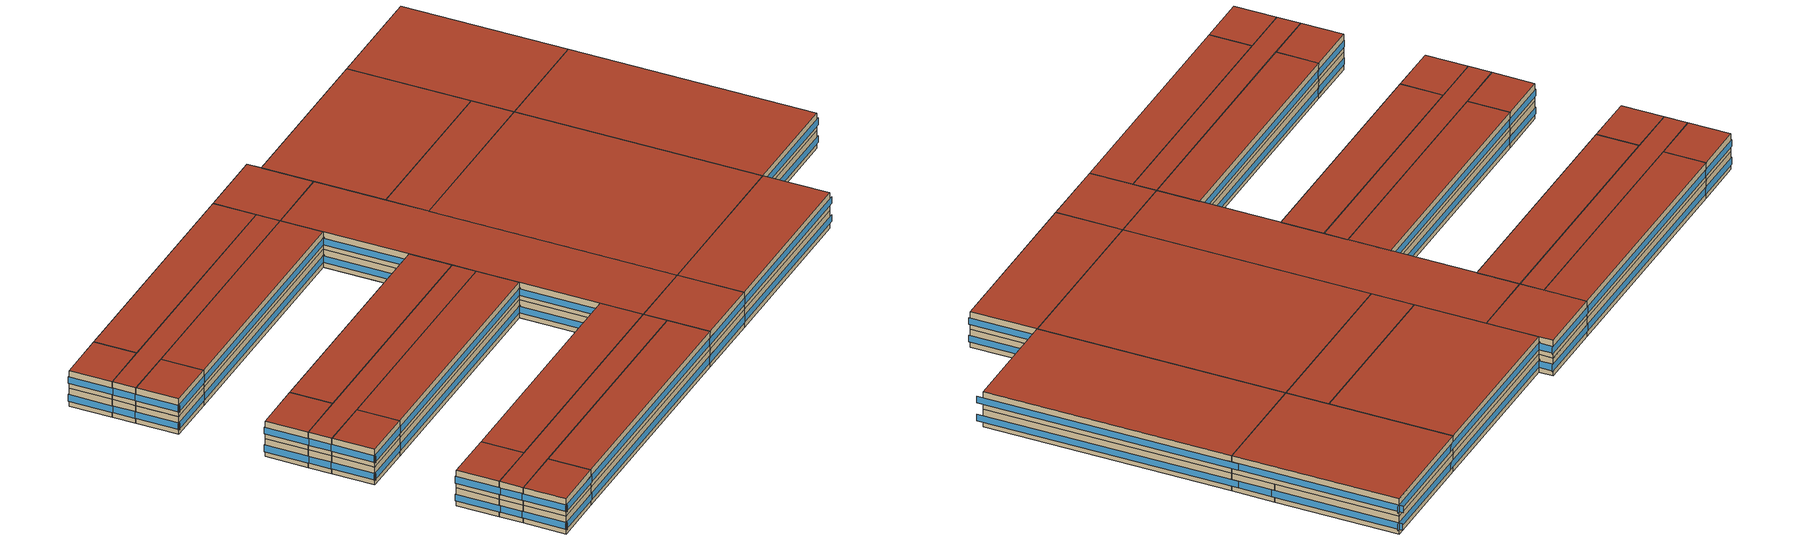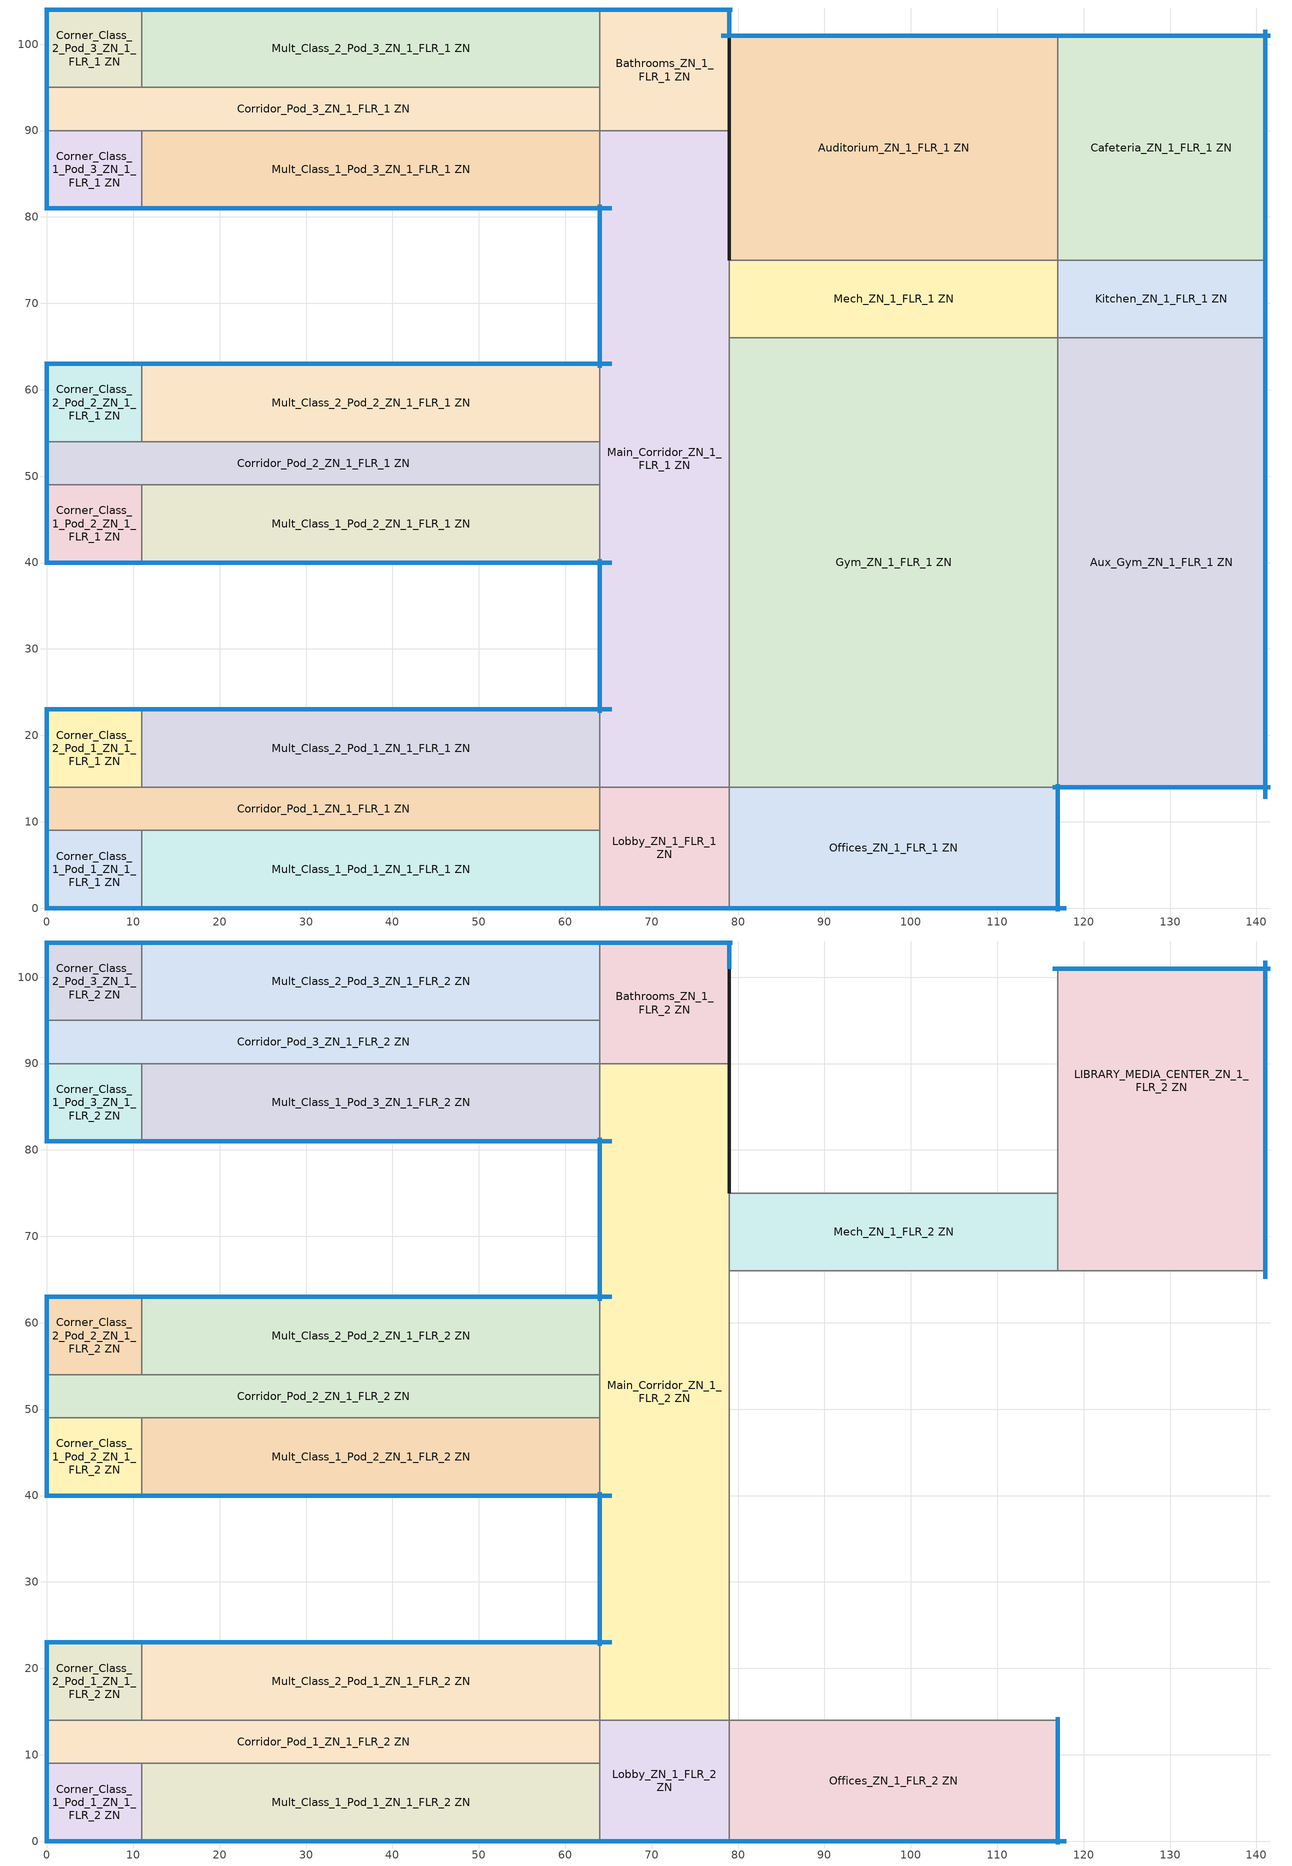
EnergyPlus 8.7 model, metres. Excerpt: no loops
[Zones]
Auditorium_ZN_1_FLR_1 ZN
 floor ground (ext-slab-mass): 117,101 117,75 79,75 79,101 z0
 wall outside (Typical Insulated Steel Framed Exterior Wall R-4.35 adj ext wall insulation adj ext wall insulation): 117,101 79,101 79,75 z0:4; 117,101 79,101 79,75 z4:8
 wall to Mech_ZN_1_FLR_1 ZN (Typical Interior Wall): 79,75 117,75 z0:4
 wall to Cafeteria_ZN_1_FLR_1 ZN (Typical Interior Wall): 117,75 117,101 z0:4
 wall to Mech_ZN_1_FLR_2 ZN (Typical Interior Wall): 79,75 117,75 z4:8
 wall to LIBRARY_MEDIA_CENTER_ZN_1_FLR_2 ZN (Typical Interior Wall): 117,75 117,101 z4:8
 window (Window U-0.622622992 and Window SHGC 0.664758014): 117.97,101 78.03,101 z1.06:2.54; 117.97,101 78.03,101 z5.06:6.54
 roof outside (Typical IEAD Roof R-10.0 adj roof insulation adj roof insulation): 117,75 117,101 79,101 79,75 z8
Aux_Gym_ZN_1_FLR_1 ZN
 floor ground (ext-slab-mass): 141,66 141,14 117,14 117,66 z0
 wall outside (Typical Insulated Steel Framed Exterior Wall R-4.35 adj ext wall insulation adj ext wall insulation): 117,14 141,14 141,66 z0:4; 117,14 141,14 141,66 z4:8
 wall to Kitchen_ZN_1_FLR_1 ZN (Typical Interior Wall): 141,66 117,66 z0:4
 wall to Gym_ZN_1_FLR_1 ZN (Typical Interior Wall): 117,66 117,14 z0:4; 117,66 117,14 z4:8
 wall to LIBRARY_MEDIA_CENTER_ZN_1_FLR_2 ZN (Typical Interior Wall): 141,66 117,66 z4:8
 window (Window U-0.622622992 and Window SHGC 0.664758014): 116.41,14 141.59,14 / 141,12.65 141,67.35 z1.06:2.54; 116.41,14 141.59,14 / 141,12.65 141,67.35 z5.06:6.54
 roof outside (Typical IEAD Roof R-10.0 adj roof insulation adj roof insulation): 141,14 141,66 117,66 117,14 z8
Bathrooms_ZN_1_FLR_1 ZN
 floor ground (ext-slab-mass): 79,104 79,90 64,90 64,104 z0
 wall outside (Typical Insulated Steel Framed Exterior Wall R-4.35 adj ext wall insulation adj ext wall insulation): 79,90 79,101 79,104 64,104 z0:4
 wall to Main_Corridor_ZN_1_FLR_1 ZN (Typical Interior Wall): 64,90 79,90 z0:4
 wall to Mult_Class_2_Pod_3_ZN_1_FLR_1 ZN (Typical Interior Wall): 64,104 64,95 z0:4
 wall to Corridor_Pod_3_ZN_1_FLR_1 ZN (Typical Interior Wall): 64,95 64,90 z0:4
 window (Window U-0.622622992 and Window SHGC 0.664758014): 79,100.97 79,104.03 z1.06:2.59; 79.35,104 63.65,104 z1.06:2.55
Cafeteria_ZN_1_FLR_1 ZN
 floor ground (ext-slab-mass): 141,101 141,75 117,75 117,101 z0
 wall outside (Typical Insulated Steel Framed Exterior Wall R-4.35 adj ext wall insulation adj ext wall insulation): 141,75 141,101 117,101 z0:4
 wall to Kitchen_ZN_1_FLR_1 ZN (Typical Interior Wall): 117,75 141,75 z0:4
 window (Window U-0.622622992 and Window SHGC 0.664758014): 141,74.35 141,101.65 / 141.59,101 116.41,101 z1.06:2.54
Corner_Class_1_Pod_1_ZN_1_FLR_1 ZN
 floor ground (ext-slab-mass): 11,9 11,0 0,0 0,9 z0
 wall outside (Typical Insulated Steel Framed Exterior Wall R-4.35 adj ext wall insulation adj ext wall insulation): 0,9 0,0 11,0 z0:4
 wall to Mult_Class_1_Pod_1_ZN_1_FLR_1 ZN (Typical Interior Wall): 11,0 11,9 z0:4
 wall to Corridor_Pod_1_ZN_1_FLR_1 ZN (Typical Interior Wall): 11,9 0,9 z0:4
 window (Window U-0.622622992 and Window SHGC 0.664758014): -0.24,0 11.24,0 / 0,9.19 0,-0.19 z1.06:2.55
Corner_Class_1_Pod_2_ZN_1_FLR_1 ZN
 floor ground (ext-slab-mass): 11,49 11,40 0,40 0,49 z0
 wall outside (Typical Insulated Steel Framed Exterior Wall R-4.35 adj ext wall insulation adj ext wall insulation): 0,49 0,40 11,40 z0:4
 wall to Mult_Class_1_Pod_2_ZN_1_FLR_1 ZN (Typical Interior Wall): 11,40 11,49 z0:4
 wall to Corridor_Pod_2_ZN_1_FLR_1 ZN (Typical Interior Wall): 11,49 0,49 z0:4
 window (Window U-0.622622992 and Window SHGC 0.664758014): -0.24,40 11.24,40 / 0,49.19 0,39.81 z1.06:2.55
Corner_Class_1_Pod_3_ZN_1_FLR_1 ZN
 floor ground (ext-slab-mass): 11,90 11,81 0,81 0,90 z0
 wall outside (Typical Insulated Steel Framed Exterior Wall R-4.35 adj ext wall insulation adj ext wall insulation): 0,90 0,81 11,81 z0:4
 wall to Mult_Class_1_Pod_3_ZN_1_FLR_1 ZN (Typical Interior Wall): 11,81 11,90 z0:4
 wall to Corridor_Pod_3_ZN_1_FLR_1 ZN (Typical Interior Wall): 11,90 0,90 z0:4
 window (Window U-0.622622992 and Window SHGC 0.664758014): -0.24,81 11.24,81 / 0,90.19 0,80.81 z1.06:2.55
Corner_Class_2_Pod_1_ZN_1_FLR_1 ZN
 floor ground (ext-slab-mass): 11,23 11,14 0,14 0,23 z0
 wall outside (Typical Insulated Steel Framed Exterior Wall R-4.35 adj ext wall insulation adj ext wall insulation): 11,23 0,23 0,14 z0:4
 wall to Corridor_Pod_1_ZN_1_FLR_1 ZN (Typical Interior Wall): 0,14 11,14 z0:4
 wall to Mult_Class_2_Pod_1_ZN_1_FLR_1 ZN (Typical Interior Wall): 11,14 11,23 z0:4
 window (Window U-0.622622992 and Window SHGC 0.664758014): 11.24,23 -0.24,23 / 0,23.19 0,13.81 z1.06:2.55
Corner_Class_2_Pod_2_ZN_1_FLR_1 ZN
 floor ground (ext-slab-mass): 11,63 11,54 0,54 0,63 z0
 wall outside (Typical Insulated Steel Framed Exterior Wall R-4.35 adj ext wall insulation adj ext wall insulation): 11,63 0,63 0,54 z0:4
 wall to Corridor_Pod_2_ZN_1_FLR_1 ZN (Typical Interior Wall): 0,54 11,54 z0:4
 wall to Mult_Class_2_Pod_2_ZN_1_FLR_1 ZN (Typical Interior Wall): 11,54 11,63 z0:4
 window (Window U-0.622622992 and Window SHGC 0.664758014): 11.24,63 -0.24,63 / 0,63.19 0,53.81 z1.06:2.55
Corner_Class_2_Pod_3_ZN_1_FLR_1 ZN
 floor ground (ext-slab-mass): 11,104 11,95 0,95 0,104 z0
 wall outside (Typical Insulated Steel Framed Exterior Wall R-4.35 adj ext wall insulation adj ext wall insulation): 11,104 0,104 0,95 z0:4
 wall to Corridor_Pod_3_ZN_1_FLR_1 ZN (Typical Interior Wall): 0,95 11,95 z0:4
 wall to Mult_Class_2_Pod_3_ZN_1_FLR_1 ZN (Typical Interior Wall): 11,95 11,104 z0:4
 window (Window U-0.622622992 and Window SHGC 0.664758014): 11.24,104 -0.24,104 / 0,104.19 0,94.81 z1.06:2.55
Corridor_Pod_1_ZN_1_FLR_1 ZN
 floor ground (ext-slab-mass): 64,14 64,9 0,9 0,14 z0
 wall outside (Typical Insulated Steel Framed Exterior Wall R-4.35 adj ext wall insulation adj ext wall insulation): 0,14 0,9 z0:4
 wall to Mult_Class_1_Pod_1_ZN_1_FLR_1 ZN (Typical Interior Wall): 11,9 64,9 z0:4
 wall to Lobby_ZN_1_FLR_1 ZN (Typical Interior Wall): 64,9 64,14 z0:4
 wall to Mult_Class_2_Pod_1_ZN_1_FLR_1 ZN (Typical Interior Wall): 64,14 11,14 z0:4
 window (Window U-0.622622992 and Window SHGC 0.664758014): 0,14.08 0,8.92 z1.06:2.57
Corridor_Pod_2_ZN_1_FLR_1 ZN
 floor ground (ext-slab-mass): 64,54 64,49 0,49 0,54 z0
 wall outside (Typical Insulated Steel Framed Exterior Wall R-4.35 adj ext wall insulation adj ext wall insulation): 0,54 0,49 z0:4
 wall to Mult_Class_1_Pod_2_ZN_1_FLR_1 ZN (Typical Interior Wall): 11,49 64,49 z0:4
 wall to Main_Corridor_ZN_1_FLR_1 ZN (Typical Interior Wall): 64,49 64,54 z0:4
 wall to Mult_Class_2_Pod_2_ZN_1_FLR_1 ZN (Typical Interior Wall): 64,54 11,54 z0:4
 window (Window U-0.622622992 and Window SHGC 0.664758014): 0,54.08 0,48.92 z1.06:2.57
Corridor_Pod_3_ZN_1_FLR_1 ZN
 floor ground (ext-slab-mass): 64,95 64,90 0,90 0,95 z0
 wall outside (Typical Insulated Steel Framed Exterior Wall R-4.35 adj ext wall insulation adj ext wall insulation): 0,95 0,90 z0:4
 wall to Mult_Class_1_Pod_3_ZN_1_FLR_1 ZN (Typical Interior Wall): 11,90 64,90 z0:4
 wall to Mult_Class_2_Pod_3_ZN_1_FLR_1 ZN (Typical Interior Wall): 64,95 11,95 z0:4
 window (Window U-0.622622992 and Window SHGC 0.664758014): 0,95.08 0,89.92 z1.06:2.57
Gym_ZN_1_FLR_1 ZN
 floor ground (ext-slab-mass): 117,66 117,14 79,14 79,66 z0
 wall to Offices_ZN_1_FLR_1 ZN (Typical Interior Wall): 79,14 117,14 z0:4
 wall to Mech_ZN_1_FLR_1 ZN (Typical Interior Wall): 117,66 79,66 z0:4
 wall to Main_Corridor_ZN_1_FLR_1 ZN (Typical Interior Wall): 79,66 79,14 z0:4
 wall to Offices_ZN_1_FLR_2 ZN (Typical Interior Wall): 79,14 117,14 z4:8
 wall to Mech_ZN_1_FLR_2 ZN (Typical Interior Wall): 117,66 79,66 z4:8
 wall to Main_Corridor_ZN_1_FLR_2 ZN (Typical Interior Wall): 79,66 79,14 z4:8
 roof outside (Typical IEAD Roof R-10.0 adj roof insulation adj roof insulation): 117,14 117,66 79,66 79,14 z8
Kitchen_ZN_1_FLR_1 ZN
 floor ground (ext-slab-mass): 141,75 141,66 117,66 117,75 z0
 wall outside (Typical Insulated Steel Framed Exterior Wall R-4.35 adj ext wall insulation adj ext wall insulation): 141,66 141,75 z0:4
 wall to Mech_ZN_1_FLR_1 ZN (Typical Interior Wall): 117,75 117,66 z0:4
 window (Window U-0.622622992 and Window SHGC 0.664758014): 141,65.81 141,75.19 z1.06:2.55
Lobby_ZN_1_FLR_1 ZN
 floor ground (ext-slab-mass): 79,14 79,0 64,0 64,14 z0
 wall outside (Typical Insulated Steel Framed Exterior Wall R-4.35 adj ext wall insulation adj ext wall insulation): 64,0 79,0 z0:4
 wall to Offices_ZN_1_FLR_1 ZN (Typical Interior Wall): 79,0 79,14 z0:4
 wall to Main_Corridor_ZN_1_FLR_1 ZN (Typical Interior Wall): 79,14 64,14 z0:4
 wall to Mult_Class_1_Pod_1_ZN_1_FLR_1 ZN (Typical Interior Wall): 64,9 64,0 z0:4
 window (Window U-0.622622992 and Window SHGC 0.664758014): 63.65,0 79.35,0 z1.06:2.55
Main_Corridor_ZN_1_FLR_1 ZN
 floor ground (ext-slab-mass): 79,90 79,14 64,14 64,90 z0
 wall outside (Typical Insulated Steel Framed Exterior Wall R-4.35 adj ext wall insulation adj ext wall insulation): 64,40 64,23 / 79,75 79,90 / 64,81 64,63 z0:4
 wall to Mult_Class_1_Pod_2_ZN_1_FLR_1 ZN (Typical Interior Wall): 64,49 64,40 z0:4
 wall to Mult_Class_2_Pod_1_ZN_1_FLR_1 ZN (Typical Interior Wall): 64,23 64,14 z0:4
 wall to Mech_ZN_1_FLR_1 ZN (Typical Interior Wall): 79,66 79,75 z0:4
 wall to Mult_Class_1_Pod_3_ZN_1_FLR_1 ZN (Typical Interior Wall): 64,90 64,81 z0:4
 wall to Mult_Class_2_Pod_2_ZN_1_FLR_1 ZN (Typical Interior Wall): 64,63 64,54 z0:4
 window (Window U-0.622622992 and Window SHGC 0.664758014): 64,40.4 64,22.6 / 64,81.43 64,62.57 z1.06:2.55
Mech_ZN_1_FLR_1 ZN
 floor ground (ext-slab-mass): 117,75 117,66 79,66 79,75 z0
Mult_Class_1_Pod_1_ZN_1_FLR_1 ZN
 floor ground (ext-slab-mass): 64,9 64,0 11,0 11,9 z0
 wall outside (Typical Insulated Steel Framed Exterior Wall R-4.35 adj ext wall insulation adj ext wall insulation): 11,0 64,0 z0:4
 window (Window U-0.622622992 and Window SHGC 0.664758014): 9.63,0 65.37,0 z1.06:2.54
Mult_Class_1_Pod_2_ZN_1_FLR_1 ZN
 floor ground (ext-slab-mass): 64,49 64,40 11,40 11,49 z0
 wall outside (Typical Insulated Steel Framed Exterior Wall R-4.35 adj ext wall insulation adj ext wall insulation): 11,40 64,40 z0:4
 window (Window U-0.622622992 and Window SHGC 0.664758014): 9.63,40 65.37,40 z1.06:2.54
Mult_Class_1_Pod_3_ZN_1_FLR_1 ZN
 floor ground (ext-slab-mass): 64,90 64,81 11,81 11,90 z0
 wall outside (Typical Insulated Steel Framed Exterior Wall R-4.35 adj ext wall insulation adj ext wall insulation): 11,81 64,81 z0:4
 window (Window U-0.622622992 and Window SHGC 0.664758014): 9.63,81 65.37,81 z1.06:2.54
Mult_Class_2_Pod_1_ZN_1_FLR_1 ZN
 floor ground (ext-slab-mass): 64,23 64,14 11,14 11,23 z0
 wall outside (Typical Insulated Steel Framed Exterior Wall R-4.35 adj ext wall insulation adj ext wall insulation): 64,23 11,23 z0:4
 window (Window U-0.622622992 and Window SHGC 0.664758014): 65.37,23 9.63,23 z1.06:2.54
Mult_Class_2_Pod_2_ZN_1_FLR_1 ZN
 floor ground (ext-slab-mass): 64,63 64,54 11,54 11,63 z0
 wall outside (Typical Insulated Steel Framed Exterior Wall R-4.35 adj ext wall insulation adj ext wall insulation): 64,63 11,63 z0:4
 window (Window U-0.622622992 and Window SHGC 0.664758014): 65.37,63 9.63,63 z1.06:2.54
Mult_Class_2_Pod_3_ZN_1_FLR_1 ZN
 floor ground (ext-slab-mass): 64,104 64,95 11,95 11,104 z0
 wall outside (Typical Insulated Steel Framed Exterior Wall R-4.35 adj ext wall insulation adj ext wall insulation): 64,104 11,104 z0:4
 window (Window U-0.622622992 and Window SHGC 0.664758014): 65.37,104 9.63,104 z1.06:2.54
Offices_ZN_1_FLR_1 ZN
 floor ground (ext-slab-mass): 117,14 117,0 79,0 79,14 z0
 wall outside (Typical Insulated Steel Framed Exterior Wall R-4.35 adj ext wall insulation adj ext wall insulation): 79,0 117,0 117,14 z0:4
 window (Window U-0.622622992 and Window SHGC 0.664758014): 78.03,0 117.97,0 z1.06:2.54; 117,-0.32 117,14.32 z1.06:2.55
Bathrooms_ZN_1_FLR_2 ZN
 floor to Bathrooms_ZN_1_FLR_1 ZN (Typical Interior Floor): 79,104 79,90 64,90 64,104 z4
 wall outside (Typical Insulated Steel Framed Exterior Wall R-4.35 adj ext wall insulation adj ext wall insulation): 79,90 79,101 79,104 64,104 z4:8
 wall to Main_Corridor_ZN_1_FLR_2 ZN (Typical Interior Wall): 64,90 79,90 z4:8
 wall to Mult_Class_2_Pod_3_ZN_1_FLR_2 ZN (Typical Interior Wall): 64,104 64,95 z4:8
 wall to Corridor_Pod_3_ZN_1_FLR_2 ZN (Typical Interior Wall): 64,95 64,90 z4:8
 window (Window U-0.622622992 and Window SHGC 0.664758014): 79,100.97 79,104.03 z5.06:6.59; 79.35,104 63.65,104 z5.06:6.55
 roof outside (Typical IEAD Roof R-10.0 adj roof insulation adj roof insulation): 79,90 79,104 64,104 64,90 z8
Corner_Class_1_Pod_1_ZN_1_FLR_2 ZN
 floor to Corner_Class_1_Pod_1_ZN_1_FLR_1 ZN (Typical Interior Floor): 11,9 11,0 0,0 0,9 z4
 wall outside (Typical Insulated Steel Framed Exterior Wall R-4.35 adj ext wall insulation adj ext wall insulation): 0,9 0,0 11,0 z4:8
 wall to Mult_Class_1_Pod_1_ZN_1_FLR_2 ZN (Typical Interior Wall): 11,0 11,9 z4:8
 wall to Corridor_Pod_1_ZN_1_FLR_2 ZN (Typical Interior Wall): 11,9 0,9 z4:8
 window (Window U-0.622622992 and Window SHGC 0.664758014): -0.24,0 11.24,0 / 0,9.19 0,-0.19 z5.06:6.55
 roof outside (Typical IEAD Roof R-10.0 adj roof insulation adj roof insulation): 11,0 11,9 0,9 0,0 z8
Corner_Class_1_Pod_2_ZN_1_FLR_2 ZN
 floor to Corner_Class_1_Pod_2_ZN_1_FLR_1 ZN (Typical Interior Floor): 11,49 11,40 0,40 0,49 z4
 wall outside (Typical Insulated Steel Framed Exterior Wall R-4.35 adj ext wall insulation adj ext wall insulation): 0,49 0,40 11,40 z4:8
 wall to Mult_Class_1_Pod_2_ZN_1_FLR_2 ZN (Typical Interior Wall): 11,40 11,49 z4:8
 wall to Corridor_Pod_2_ZN_1_FLR_2 ZN (Typical Interior Wall): 11,49 0,49 z4:8
 window (Window U-0.622622992 and Window SHGC 0.664758014): -0.24,40 11.24,40 / 0,49.19 0,39.81 z5.06:6.55
 roof outside (Typical IEAD Roof R-10.0 adj roof insulation adj roof insulation): 11,40 11,49 0,49 0,40 z8
Corner_Class_1_Pod_3_ZN_1_FLR_2 ZN
 floor to Corner_Class_1_Pod_3_ZN_1_FLR_1 ZN (Typical Interior Floor): 11,90 11,81 0,81 0,90 z4
 wall outside (Typical Insulated Steel Framed Exterior Wall R-4.35 adj ext wall insulation adj ext wall insulation): 0,90 0,81 11,81 z4:8
 wall to Mult_Class_1_Pod_3_ZN_1_FLR_2 ZN (Typical Interior Wall): 11,81 11,90 z4:8
 wall to Corridor_Pod_3_ZN_1_FLR_2 ZN (Typical Interior Wall): 11,90 0,90 z4:8
 window (Window U-0.622622992 and Window SHGC 0.664758014): -0.24,81 11.24,81 / 0,90.19 0,80.81 z5.06:6.55
 roof outside (Typical IEAD Roof R-10.0 adj roof insulation adj roof insulation): 11,81 11,90 0,90 0,81 z8
Corner_Class_2_Pod_1_ZN_1_FLR_2 ZN
 floor to Corner_Class_2_Pod_1_ZN_1_FLR_1 ZN (Typical Interior Floor): 11,23 11,14 0,14 0,23 z4
 wall outside (Typical Insulated Steel Framed Exterior Wall R-4.35 adj ext wall insulation adj ext wall insulation): 11,23 0,23 0,14 z4:8
 wall to Corridor_Pod_1_ZN_1_FLR_2 ZN (Typical Interior Wall): 0,14 11,14 z4:8
 wall to Mult_Class_2_Pod_1_ZN_1_FLR_2 ZN (Typical Interior Wall): 11,14 11,23 z4:8
 window (Window U-0.622622992 and Window SHGC 0.664758014): 11.24,23 -0.24,23 / 0,23.19 0,13.81 z5.06:6.55
 roof outside (Typical IEAD Roof R-10.0 adj roof insulation adj roof insulation): 11,14 11,23 0,23 0,14 z8
Corner_Class_2_Pod_2_ZN_1_FLR_2 ZN
 floor to Corner_Class_2_Pod_2_ZN_1_FLR_1 ZN (Typical Interior Floor): 11,63 11,54 0,54 0,63 z4
 wall outside (Typical Insulated Steel Framed Exterior Wall R-4.35 adj ext wall insulation adj ext wall insulation): 11,63 0,63 0,54 z4:8
 wall to Corridor_Pod_2_ZN_1_FLR_2 ZN (Typical Interior Wall): 0,54 11,54 z4:8
 wall to Mult_Class_2_Pod_2_ZN_1_FLR_2 ZN (Typical Interior Wall): 11,54 11,63 z4:8
 window (Window U-0.622622992 and Window SHGC 0.664758014): 11.24,63 -0.24,63 / 0,63.19 0,53.81 z5.06:6.55
 roof outside (Typical IEAD Roof R-10.0 adj roof insulation adj roof insulation): 11,54 11,63 0,63 0,54 z8
Corner_Class_2_Pod_3_ZN_1_FLR_2 ZN
 floor to Corner_Class_2_Pod_3_ZN_1_FLR_1 ZN (Typical Interior Floor): 11,104 11,95 0,95 0,104 z4
 wall outside (Typical Insulated Steel Framed Exterior Wall R-4.35 adj ext wall insulation adj ext wall insulation): 11,104 0,104 0,95 z4:8
 wall to Corridor_Pod_3_ZN_1_FLR_2 ZN (Typical Interior Wall): 0,95 11,95 z4:8
 wall to Mult_Class_2_Pod_3_ZN_1_FLR_2 ZN (Typical Interior Wall): 11,95 11,104 z4:8
 window (Window U-0.622622992 and Window SHGC 0.664758014): 11.24,104 -0.24,104 / 0,104.19 0,94.81 z5.06:6.55
 roof outside (Typical IEAD Roof R-10.0 adj roof insulation adj roof insulation): 11,95 11,104 0,104 0,95 z8
Corridor_Pod_1_ZN_1_FLR_2 ZN
 floor to Corridor_Pod_1_ZN_1_FLR_1 ZN (Typical Interior Floor): 64,14 64,9 0,9 0,14 z4
 wall outside (Typical Insulated Steel Framed Exterior Wall R-4.35 adj ext wall insulation adj ext wall insulation): 0,14 0,9 z4:8
 wall to Mult_Class_1_Pod_1_ZN_1_FLR_2 ZN (Typical Interior Wall): 11,9 64,9 z4:8
 wall to Lobby_ZN_1_FLR_2 ZN (Typical Interior Wall): 64,9 64,14 z4:8
 wall to Mult_Class_2_Pod_1_ZN_1_FLR_2 ZN (Typical Interior Wall): 64,14 11,14 z4:8
 window (Window U-0.622622992 and Window SHGC 0.664758014): 0,14.08 0,8.92 z5.06:6.57
 roof outside (Typical IEAD Roof R-10.0 adj roof insulation adj roof insulation): 64,9 64,14 0,14 0,9 z8
Corridor_Pod_2_ZN_1_FLR_2 ZN
 floor to Corridor_Pod_2_ZN_1_FLR_1 ZN (Typical Interior Floor): 64,54 64,49 0,49 0,54 z4
 wall outside (Typical Insulated Steel Framed Exterior Wall R-4.35 adj ext wall insulation adj ext wall insulation): 0,54 0,49 z4:8
 wall to Mult_Class_1_Pod_2_ZN_1_FLR_2 ZN (Typical Interior Wall): 11,49 64,49 z4:8
 wall to Main_Corridor_ZN_1_FLR_2 ZN (Typical Interior Wall): 64,49 64,54 z4:8
 wall to Mult_Class_2_Pod_2_ZN_1_FLR_2 ZN (Typical Interior Wall): 64,54 11,54 z4:8
 window (Window U-0.622622992 and Window SHGC 0.664758014): 0,54.08 0,48.92 z5.06:6.57
 roof outside (Typical IEAD Roof R-10.0 adj roof insulation adj roof insulation): 64,49 64,54 0,54 0,49 z8
Corridor_Pod_3_ZN_1_FLR_2 ZN
 floor to Corridor_Pod_3_ZN_1_FLR_1 ZN (Typical Interior Floor): 64,95 64,90 0,90 0,95 z4
 wall outside (Typical Insulated Steel Framed Exterior Wall R-4.35 adj ext wall insulation adj ext wall insulation): 0,95 0,90 z4:8
 wall to Mult_Class_1_Pod_3_ZN_1_FLR_2 ZN (Typical Interior Wall): 11,90 64,90 z4:8
 wall to Mult_Class_2_Pod_3_ZN_1_FLR_2 ZN (Typical Interior Wall): 64,95 11,95 z4:8
 window (Window U-0.622622992 and Window SHGC 0.664758014): 0,95.08 0,89.92 z5.06:6.57
 roof outside (Typical IEAD Roof R-10.0 adj roof insulation adj roof insulation): 64,90 64,95 0,95 0,90 z8
LIBRARY_MEDIA_CENTER_ZN_1_FLR_2 ZN
 floor to Kitchen_ZN_1_FLR_1 ZN (Typical Interior Floor): 141,75 141,66 117,66 117,75 z4
 floor to Cafeteria_ZN_1_FLR_1 ZN (Typical Interior Floor): 141,101 141,75 117,75 117,101 z4
 wall outside (Typical Insulated Steel Framed Exterior Wall R-4.35 adj ext wall insulation adj ext wall insulation): 141,66 141,101 117,101 z4:8
 wall to Mech_ZN_1_FLR_2 ZN (Typical Interior Wall): 117,75 117,66 z4:8
 window (Window U-0.622622992 and Window SHGC 0.664758014): 141,65.11 141,101.89 z5.06:6.55; 141.59,101 116.41,101 z5.06:6.54
 roof outside (Typical IEAD Roof R-10.0 adj roof insulation adj roof insulation): 141,66 141,101 117,101 117,66 z8
Lobby_ZN_1_FLR_2 ZN
 floor to Lobby_ZN_1_FLR_1 ZN (Typical Interior Floor): 79,14 79,0 64,0 64,14 z4
 wall outside (Typical Insulated Steel Framed Exterior Wall R-4.35 adj ext wall insulation adj ext wall insulation): 64,0 79,0 z4:8
 wall to Offices_ZN_1_FLR_2 ZN (Typical Interior Wall): 79,0 79,14 z4:8
 wall to Main_Corridor_ZN_1_FLR_2 ZN (Typical Interior Wall): 79,14 64,14 z4:8
 wall to Mult_Class_1_Pod_1_ZN_1_FLR_2 ZN (Typical Interior Wall): 64,9 64,0 z4:8
 window (Window U-0.622622992 and Window SHGC 0.664758014): 63.65,0 79.35,0 z5.06:6.55
 roof outside (Typical IEAD Roof R-10.0 adj roof insulation adj roof insulation): 79,0 79,14 64,14 64,0 z8
Main_Corridor_ZN_1_FLR_2 ZN
 floor to Main_Corridor_ZN_1_FLR_1 ZN (Typical Interior Floor): 79,90 79,14 64,14 64,90 z4
 wall outside (Typical Insulated Steel Framed Exterior Wall R-4.35 adj ext wall insulation adj ext wall insulation): 64,40 64,23 / 79,75 79,90 / 64,81 64,63 z4:8
 wall to Mult_Class_1_Pod_2_ZN_1_FLR_2 ZN (Typical Interior Wall): 64,49 64,40 z4:8
 wall to Mult_Class_2_Pod_1_ZN_1_FLR_2 ZN (Typical Interior Wall): 64,23 64,14 z4:8
 wall to Mech_ZN_1_FLR_2 ZN (Typical Interior Wall): 79,66 79,75 z4:8
 wall to Mult_Class_1_Pod_3_ZN_1_FLR_2 ZN (Typical Interior Wall): 64,90 64,81 z4:8
 wall to Mult_Class_2_Pod_2_ZN_1_FLR_2 ZN (Typical Interior Wall): 64,63 64,54 z4:8
 window (Window U-0.622622992 and Window SHGC 0.664758014): 64,40.4 64,22.6 / 64,81.43 64,62.57 z5.06:6.55
 roof outside (Typical IEAD Roof R-10.0 adj roof insulation adj roof insulation): 79,14 79,90 64,90 64,14 z8
Mech_ZN_1_FLR_2 ZN
 floor to Mech_ZN_1_FLR_1 ZN (Typical Interior Floor): 117,75 117,66 79,66 79,75 z4
 roof outside (Typical IEAD Roof R-10.0 adj roof insulation adj roof insulation): 117,66 117,75 79,75 79,66 z8
Mult_Class_1_Pod_1_ZN_1_FLR_2 ZN
 floor to Mult_Class_1_Pod_1_ZN_1_FLR_1 ZN (Typical Interior Floor): 64,9 64,0 11,0 11,9 z4
 wall outside (Typical Insulated Steel Framed Exterior Wall R-4.35 adj ext wall insulation adj ext wall insulation): 11,0 64,0 z4:8
 window (Window U-0.622622992 and Window SHGC 0.664758014): 9.63,0 65.37,0 z5.06:6.54
 roof outside (Typical IEAD Roof R-10.0 adj roof insulation adj roof insulation): 64,0 64,9 11,9 11,0 z8
Mult_Class_1_Pod_2_ZN_1_FLR_2 ZN
 floor to Mult_Class_1_Pod_2_ZN_1_FLR_1 ZN (Typical Interior Floor): 64,49 64,40 11,40 11,49 z4
 wall outside (Typical Insulated Steel Framed Exterior Wall R-4.35 adj ext wall insulation adj ext wall insulation): 11,40 64,40 z4:8
 window (Window U-0.622622992 and Window SHGC 0.664758014): 9.63,40 65.37,40 z5.06:6.54
 roof outside (Typical IEAD Roof R-10.0 adj roof insulation adj roof insulation): 64,40 64,49 11,49 11,40 z8
Mult_Class_1_Pod_3_ZN_1_FLR_2 ZN
 floor to Mult_Class_1_Pod_3_ZN_1_FLR_1 ZN (Typical Interior Floor): 64,90 64,81 11,81 11,90 z4
 wall outside (Typical Insulated Steel Framed Exterior Wall R-4.35 adj ext wall insulation adj ext wall insulation): 11,81 64,81 z4:8
 window (Window U-0.622622992 and Window SHGC 0.664758014): 9.63,81 65.37,81 z5.06:6.54
 roof outside (Typical IEAD Roof R-10.0 adj roof insulation adj roof insulation): 64,81 64,90 11,90 11,81 z8
Mult_Class_2_Pod_1_ZN_1_FLR_2 ZN
 floor to Mult_Class_2_Pod_1_ZN_1_FLR_1 ZN (Typical Interior Floor): 64,23 64,14 11,14 11,23 z4
 wall outside (Typical Insulated Steel Framed Exterior Wall R-4.35 adj ext wall insulation adj ext wall insulation): 64,23 11,23 z4:8
 window (Window U-0.622622992 and Window SHGC 0.664758014): 65.37,23 9.63,23 z5.06:6.54
 roof outside (Typical IEAD Roof R-10.0 adj roof insulation adj roof insulation): 64,14 64,23 11,23 11,14 z8
Mult_Class_2_Pod_2_ZN_1_FLR_2 ZN
 floor to Mult_Class_2_Pod_2_ZN_1_FLR_1 ZN (Typical Interior Floor): 64,63 64,54 11,54 11,63 z4
 wall outside (Typical Insulated Steel Framed Exterior Wall R-4.35 adj ext wall insulation adj ext wall insulation): 64,63 11,63 z4:8
 window (Window U-0.622622992 and Window SHGC 0.664758014): 65.37,63 9.63,63 z5.06:6.54
 roof outside (Typical IEAD Roof R-10.0 adj roof insulation adj roof insulation): 64,54 64,63 11,63 11,54 z8
Mult_Class_2_Pod_3_ZN_1_FLR_2 ZN
 floor to Mult_Class_2_Pod_3_ZN_1_FLR_1 ZN (Typical Interior Floor): 64,104 64,95 11,95 11,104 z4
 wall outside (Typical Insulated Steel Framed Exterior Wall R-4.35 adj ext wall insulation adj ext wall insulation): 64,104 11,104 z4:8
 window (Window U-0.622622992 and Window SHGC 0.664758014): 65.37,104 9.63,104 z5.06:6.54
 roof outside (Typical IEAD Roof R-10.0 adj roof insulation adj roof insulation): 64,95 64,104 11,104 11,95 z8
Offices_ZN_1_FLR_2 ZN
 floor to Offices_ZN_1_FLR_1 ZN (Typical Interior Floor): 117,14 117,0 79,0 79,14 z4
 wall outside (Typical Insulated Steel Framed Exterior Wall R-4.35 adj ext wall insulation adj ext wall insulation): 79,0 117,0 117,14 z4:8
 window (Window U-0.622622992 and Window SHGC 0.664758014): 78.03,0 117.97,0 z5.06:6.54; 117,-0.32 117,14.32 z5.06:6.55
 roof outside (Typical IEAD Roof R-10.0 adj roof insulation adj roof insulation): 117,0 117,14 79,14 79,0 z8
[Building]
DOE Ref Pre-1980-SecondarySchool-ASHRAE 169-2006-1A created: 2017-12-24 10:11:11 -0700: North Axis {deg}=0; Terrain=City; Loads Convergence Tolerance Value=0.04; Temperature Convergence Tolerance Value {deltaC}=0.2; Solar Distribution=FullInteriorAndExterior; Maximum Number of Warmup Days=25; Minimum Number of Warmup Days=6
[Site:Location]
DULUTH INTERNATIONAL ARPT: Latitude {deg}=46.833; Longitude {deg}=-92.217; Time Zone {hr}=-6; Elevation {m}=433
[Site:GroundTemperature:BuildingSurface]
22.509, 22.645, 22.781, 22.956, 23.052, 23.08, 23.116, 23.108, 23.133, 23.139, 23.077, 22.913
[Site:WaterMainsTemperature]
Calculation Method=Correlation; Annual Average Outdoor Air Temperature {C}=24.4917; Maximum Difference In Monthly Average Outdoor Air Temperatures {deltaC}=8.7
[SizingPeriod:DesignDay] Day of Month=21; Dry-Bulb Temperature Range Modifier Type=DefaultMultipliers; Humidity Condition Type=Wetbulb; Barometric Pressure {Pa}=96230; Rain Indicator=No; Snow Indicator=No; Daylight Saving Time Indicator=No
Name | Month | Day Type | Maximum Dry-Bulb Temperature {C} | Daily Dry-Bulb Temperature Range {deltaC} | Wetbulb or DewPoint at Maximum Dry-Bulb {C} | Wind Speed {m/s} | Wind Direction {deg} | Solar Model Indicator | ASHRAE Clear Sky Optical Depth for Beam Irradiance (taub) | ASHRAE Clear Sky Optical Depth for Diffuse Irradiance (taud) | Sky Clearness
Duluth International Arpt Ann Clg .4% Condns DB=>MWB | 7 | SummerDesignDay | 29.2 | 10.9 | 21 | 5.2 | 220 | ASHRAETau | 0.398 | 2.218
Duluth International Arpt Ann Htg 99.6% Condns DB | 1 | WinterDesignDay | -28.6 | 0 | -28.6 | 4.6 | 310 | ASHRAEClearSky |  |  | 0
[Material] Thermal Absorptance=0.9
Name | Roughness | Thickness {m} | Conductivity {W/m-K} | Density {kg/m3} | Specific Heat {J/kg-K} | Solar Absorptance | Visible Absorptance
100mm Normalweight concrete floor | MediumSmooth | 0.1016 | 2.31 | 2322 | 832 | 0.7 | 0.7
25mm Stucco | Smooth | 0.0254 | 0.72 | 1856 | 840 | 0.7 | 0.7
5/8 in. Gypsum Board | MediumSmooth | 0.0159 | 0.16 | 800 | 1090 | 0.7 | 0.7
G01 13mm gypsum board | Smooth | 0.0127 | 0.16 | 800 | 1090 | 0.7 | 0.5
HW CONCRETE | Rough | 0.1016 | 1.31125 | 2240 | 837.36 | 0.7 | 0.7
Metal Roof Surface | Smooth | 0.0008 | 45.28 | 7824 | 500 | 0.7 | 0.7
Roof Membrane | VeryRough | 0.0095 | 0.16 | 1121.29 | 1460 | 0.77 | 0.7
Std Wood 6inch | MediumSmooth | 0.15 | 0.12 | 540 | 1210 | 0.7 | 0.7
[Material:NoMass] Thermal Absorptance=0.9; Solar Absorptance=0.7
Name | Roughness | Thermal Resistance {m2-K/W} | Visible Absorptance
CP02 CARPET PAD | VeryRough | 0.21648 | 0.8
Typical Insulation R-2.17_R-value 5.177435235 (ft^2*h*R/Btu)_R-value 5.177435235 (ft^2*h*R/Btu) | Smooth | 0.911799 | 0.7
Typical Insulation R-8.88_R-value 15.53485575 (ft^2*h*R/Btu)_R-value 11.8116871 (ft^2*h*R/Btu) | Smooth | 2.08016 | 0.7
[WindowMaterial:SimpleGlazingSystem]
Simple Glazing Material U-0.622622992 and SHGC 0.664758014: U-Factor {W/m2-K}=3.53542; Solar Heat Gain Coefficient=0.664758
[Construction]
ext-slab-mass: HW CONCRETE, CP02 CARPET PAD
InteriorFurnishings: Std Wood 6inch
Typical IEAD Roof R-10.0 adj roof insulation adj roof insulation: Roof Membrane, Typical Insulation R-8.88_R-value 15.53485575 (ft^2*h*R/Btu)_R-value 11.8116871 (ft^2*h*R/Btu), Metal Roof Surface
Typical Insulated Steel Framed Exterior Wall R-4.35 adj ext wall insulation adj ext wall insulation: 25mm Stucco, 5/8 in. Gypsum Board, Typical Insulation R-2.17_R-value 5.177435235 (ft^2*h*R/Btu)_R-value 5.177435235 (ft^2*h*R/Btu), 5/8 in. Gypsum Board
Typical Interior Floor: 100mm Normalweight concrete floor, CP02 CARPET PAD
Typical Interior Wall: G01 13mm gypsum board, G01 13mm gypsum board
Window U-0.622622992 and Window SHGC 0.664758014: Simple Glazing Material U-0.622622992 and SHGC 0.664758014
[Zone] Part of Total Floor Area=Yes
Auditorium_ZN_1_FLR_1 ZN; Aux_Gym_ZN_1_FLR_1 ZN; Bathrooms_ZN_1_FLR_1 ZN; Bathrooms_ZN_1_FLR_2 ZN; Cafeteria_ZN_1_FLR_1 ZN; Corner_Class_1_Pod_1_ZN_1_FLR_1 ZN; Corner_Class_1_Pod_1_ZN_1_FLR_2 ZN; Corner_Class_1_Pod_2_ZN_1_FLR_1 ZN; Corner_Class_1_Pod_2_ZN_1_FLR_2 ZN; Corner_Class_1_Pod_3_ZN_1_FLR_1 ZN; Corner_Class_1_Pod_3_ZN_1_FLR_2 ZN; Corner_Class_2_Pod_1_ZN_1_FLR_1 ZN; Corner_Class_2_Pod_1_ZN_1_FLR_2 ZN; Corner_Class_2_Pod_2_ZN_1_FLR_1 ZN; Corner_Class_2_Pod_2_ZN_1_FLR_2 ZN; Corner_Class_2_Pod_3_ZN_1_FLR_1 ZN; Corner_Class_2_Pod_3_ZN_1_FLR_2 ZN; Corridor_Pod_1_ZN_1_FLR_1 ZN; Corridor_Pod_1_ZN_1_FLR_2 ZN; Corridor_Pod_2_ZN_1_FLR_1 ZN; Corridor_Pod_2_ZN_1_FLR_2 ZN; Corridor_Pod_3_ZN_1_FLR_1 ZN; Corridor_Pod_3_ZN_1_FLR_2 ZN; Gym_ZN_1_FLR_1 ZN; Kitchen_ZN_1_FLR_1 ZN; LIBRARY_MEDIA_CENTER_ZN_1_FLR_2 ZN; Lobby_ZN_1_FLR_1 ZN; Lobby_ZN_1_FLR_2 ZN; Main_Corridor_ZN_1_FLR_1 ZN; Main_Corridor_ZN_1_FLR_2 ZN; Mech_ZN_1_FLR_1 ZN; Mech_ZN_1_FLR_2 ZN; Mult_Class_1_Pod_1_ZN_1_FLR_1 ZN; Mult_Class_1_Pod_1_ZN_1_FLR_2 ZN; Mult_Class_1_Pod_2_ZN_1_FLR_1 ZN; Mult_Class_1_Pod_2_ZN_1_FLR_2 ZN; Mult_Class_1_Pod_3_ZN_1_FLR_1 ZN; Mult_Class_1_Pod_3_ZN_1_FLR_2 ZN; Mult_Class_2_Pod_1_ZN_1_FLR_1 ZN; Mult_Class_2_Pod_1_ZN_1_FLR_2 ZN; Mult_Class_2_Pod_2_ZN_1_FLR_1 ZN; Mult_Class_2_Pod_2_ZN_1_FLR_2 ZN; Mult_Class_2_Pod_3_ZN_1_FLR_1 ZN; Mult_Class_2_Pod_3_ZN_1_FLR_2 ZN; Offices_ZN_1_FLR_1 ZN; Offices_ZN_1_FLR_2 ZN
[InternalMass] Construction=InteriorFurnishings
Name | Zone | Surface Area {m2}
Auditorium_ZN_1_FLR_1 Mass | Auditorium_ZN_1_FLR_1 ZN | 1976
Aux_Gym_ZN_1_FLR_1 Mass | Aux_Gym_ZN_1_FLR_1 ZN | 2496
Bathrooms_ZN_1_FLR_1 Mass; Bathrooms_ZN_1_FLR_1 Mass 1 | Bathrooms_ZN_1_FLR_1 ZN | 420
Bathrooms_ZN_1_FLR_2 Mass; Bathrooms_ZN_1_FLR_2 Mass 1 | Bathrooms_ZN_1_FLR_2 ZN | 420
Cafeteria_ZN_1_FLR_1 Mass | Cafeteria_ZN_1_FLR_1 ZN | 1248
Corner_Class_1_Pod_1_ZN_1_FLR_1 Mass | Corner_Class_1_Pod_1_ZN_1_FLR_1 ZN | 198
Corner_Class_1_Pod_1_ZN_1_FLR_2 Mass | Corner_Class_1_Pod_1_ZN_1_FLR_2 ZN | 198
Corner_Class_1_Pod_2_ZN_1_FLR_1 Mass | Corner_Class_1_Pod_2_ZN_1_FLR_1 ZN | 198
Corner_Class_1_Pod_2_ZN_1_FLR_2 Mass | Corner_Class_1_Pod_2_ZN_1_FLR_2 ZN | 198
Corner_Class_1_Pod_3_ZN_1_FLR_1 Mass | Corner_Class_1_Pod_3_ZN_1_FLR_1 ZN | 198
Corner_Class_1_Pod_3_ZN_1_FLR_2 Mass | Corner_Class_1_Pod_3_ZN_1_FLR_2 ZN | 198
Corner_Class_2_Pod_1_ZN_1_FLR_1 Mass | Corner_Class_2_Pod_1_ZN_1_FLR_1 ZN | 198
Corner_Class_2_Pod_1_ZN_1_FLR_2 Mass | Corner_Class_2_Pod_1_ZN_1_FLR_2 ZN | 198
Corner_Class_2_Pod_2_ZN_1_FLR_1 Mass | Corner_Class_2_Pod_2_ZN_1_FLR_1 ZN | 198
Corner_Class_2_Pod_2_ZN_1_FLR_2 Mass | Corner_Class_2_Pod_2_ZN_1_FLR_2 ZN | 198
Corner_Class_2_Pod_3_ZN_1_FLR_1 Mass | Corner_Class_2_Pod_3_ZN_1_FLR_1 ZN | 198
Corner_Class_2_Pod_3_ZN_1_FLR_2 Mass | Corner_Class_2_Pod_3_ZN_1_FLR_2 ZN | 198
Corridor_Pod_1_ZN_1_FLR_1 Mass | Corridor_Pod_1_ZN_1_FLR_1 ZN | 640
Corridor_Pod_1_ZN_1_FLR_2 Mass | Corridor_Pod_1_ZN_1_FLR_2 ZN | 640
Corridor_Pod_2_ZN_1_FLR_1 Mass | Corridor_Pod_2_ZN_1_FLR_1 ZN | 640
Corridor_Pod_2_ZN_1_FLR_2 Mass | Corridor_Pod_2_ZN_1_FLR_2 ZN | 640
Corridor_Pod_3_ZN_1_FLR_1 Mass | Corridor_Pod_3_ZN_1_FLR_1 ZN | 640
Corridor_Pod_3_ZN_1_FLR_2 Mass | Corridor_Pod_3_ZN_1_FLR_2 ZN | 640
Gym_ZN_1_FLR_1 Mass | Gym_ZN_1_FLR_1 ZN | 3952
Kitchen_ZN_1_FLR_1 Mass; Kitchen_ZN_1_FLR_1 Mass 1; Kitchen_ZN_1_FLR_1 Mass 2; Kitchen_ZN_1_FLR_1 Mass 3 | Kitchen_ZN_1_FLR_1 ZN | 432
LIBRARY_MEDIA_CENTER_ZN_1_FLR_2 Mass | LIBRARY_MEDIA_CENTER_ZN_1_FLR_2 ZN | 1680
Lobby_ZN_1_FLR_1 Mass | Lobby_ZN_1_FLR_1 ZN | 420
Lobby_ZN_1_FLR_2 Mass | Lobby_ZN_1_FLR_2 ZN | 420
Main_Corridor_ZN_1_FLR_1 Mass | Main_Corridor_ZN_1_FLR_1 ZN | 2280
Main_Corridor_ZN_1_FLR_2 Mass | Main_Corridor_ZN_1_FLR_2 ZN | 2280
Mech_ZN_1_FLR_1 Mass | Mech_ZN_1_FLR_1 ZN | 684
Mech_ZN_1_FLR_2 Mass | Mech_ZN_1_FLR_2 ZN | 684
Mult_Class_1_Pod_1_ZN_1_FLR_1 Mass | Mult_Class_1_Pod_1_ZN_1_FLR_1 ZN | 954
Mult_Class_1_Pod_1_ZN_1_FLR_2 Mass | Mult_Class_1_Pod_1_ZN_1_FLR_2 ZN | 954
Mult_Class_1_Pod_2_ZN_1_FLR_1 Mass | Mult_Class_1_Pod_2_ZN_1_FLR_1 ZN | 954
Mult_Class_1_Pod_2_ZN_1_FLR_2 Mass | Mult_Class_1_Pod_2_ZN_1_FLR_2 ZN | 954
Mult_Class_1_Pod_3_ZN_1_FLR_1 Mass | Mult_Class_1_Pod_3_ZN_1_FLR_1 ZN | 954
Mult_Class_1_Pod_3_ZN_1_FLR_2 Mass | Mult_Class_1_Pod_3_ZN_1_FLR_2 ZN | 954
Mult_Class_2_Pod_1_ZN_1_FLR_1 Mass | Mult_Class_2_Pod_1_ZN_1_FLR_1 ZN | 954
Mult_Class_2_Pod_1_ZN_1_FLR_2 Mass | Mult_Class_2_Pod_1_ZN_1_FLR_2 ZN | 954
Mult_Class_2_Pod_2_ZN_1_FLR_1 Mass | Mult_Class_2_Pod_2_ZN_1_FLR_1 ZN | 954
Mult_Class_2_Pod_2_ZN_1_FLR_2 Mass | Mult_Class_2_Pod_2_ZN_1_FLR_2 ZN | 954
Mult_Class_2_Pod_3_ZN_1_FLR_1 Mass | Mult_Class_2_Pod_3_ZN_1_FLR_1 ZN | 954
Mult_Class_2_Pod_3_ZN_1_FLR_2 Mass | Mult_Class_2_Pod_3_ZN_1_FLR_2 ZN | 954
Offices_ZN_1_FLR_1 Mass | Offices_ZN_1_FLR_1 ZN | 1064
Offices_ZN_1_FLR_2 Mass | Offices_ZN_1_FLR_2 ZN | 1064
[ElectricEquipment]
2 Elevator Lift Motors -25.51207085 percent reduction: Zone or ZoneList=Mech_ZN_1_FLR_1 ZN; Schedule=SecondarySchool BLDG ELEVATORS; Design Level Calculation Method=EquipmentLevel; Design Level {W}=36674.6
[AvailabilityManager:NightCycle] Applicability Schedule=Always On Discrete; Control Type=CycleOnAny; Thermostat Tolerance {deltaC}=1; Cycling Run Time {s}=3600
Name | Fan Schedule
Availability Manager Night Cycle 7; Availability Manager Night Cycle 6; Availability Manager Night Cycle 9; Availability Manager Night Cycle 5; Availability Manager Night Cycle 8 | SecondarySchool PSZ-AC Operation
Availability Manager Night Cycle 4; Availability Manager Night Cycle 1; Availability Manager Night Cycle 2; Availability Manager Night Cycle 3 | SecondarySchool VAV Operation
[AvailabilityManager:Scheduled] Schedule=Always On Discrete
Auditorium_ZN_1_FLR_1 ZN PSZ-AC_3-7 OA Sys Availability Manager; Aux_Gym_ZN_1_FLR_1 ZN PSZ-AC_2-6 OA Sys Availability Manager; Cafeteria_ZN_1_FLR_1 ZN PSZ-AC_5-9 OA Sys Availability Manager; CAV_OTHER OA Sys Availability Manager; CAV_POD_1 OA Sys Availability Manager; CAV_POD_2 OA Sys Availability Manager; CAV_POD_3 OA Sys Availability Manager; Gym_ZN_1_FLR_1 ZN PSZ-AC_1-5 OA Sys Availability Manager; Kitchen_ZN_1_FLR_1 ZN PSZ-AC_4-8 OA Sys Availability Manager
[Exterior:Lights]
NonDimming Exterior Lights Def: Schedule=SecondarySchool Exterior Lights Always On; Design Level {W}=21874; Control Option=AstronomicalClock
[Refrigeration:Compressor] Rated Return Gas Temperature {C}=18.3; Rated Subcooling {deltaC}=0; Mode of Operation=Subcritical
Name | Refrigeration Compressor Power Curve | Refrigeration Compressor Capacity Curve
Refrigeration Compressor 1 | Refrigeration Compressor Power Curve | Refrigeration Compressor Capacity Curve
Refrigeration Compressor 2 | Refrigeration Compressor Power Curve 1 | Refrigeration Compressor Capacity Curve 1
[Schedule:Day:Interval]
Schedule Day 67; SecondarySchool BLDG ELEVATORS Winter Design Day; SecondarySchool BLDG ELEVATORS WntrDsn|Wknd Day; SecondarySchool VAV Operation Sun Day: No, 24:00, 0
SecondarySchool BLDG ELEVATORS Default; SecondarySchool BLDG ELEVATORS Summer Design Day: No, 08:00, 0, 15:00, 0.3, 16:00, 0.15, 24:00, 0
SecondarySchool Exterior Lights Always On Default; SecondarySchool Exterior Lights Always On Summer Design Day; SecondarySchool Exterior Lights Always On Winter Design Day: No, 24:00, 1
SecondarySchool PSZ-AC Operation Default; SecondarySchool PSZ-AC Operation Summer Design Day; SecondarySchool VAV Operation Default; SecondarySchool VAV Operation Summer Design Day: No, 07:00, 0, 22:00, 1, 24:00, 0
SecondarySchool PSZ-AC Operation Sat|Sun Day; SecondarySchool PSZ-AC Operation Winter Design Day; SecondarySchool VAV Operation Sat|WntrDsn Day; SecondarySchool VAV Operation Winter Design Day: No, 08:00, 0, 13:00, 1, 24:00, 0
[Schedule:Week:Daily]
Schedule:Week:Daily {c9980f0a-5bb6-4781-ad3b-292aa9f7f42d}: SecondarySchool BLDG ELEVATORS WntrDsn|Wknd Day, SecondarySchool BLDG ELEVATORS Default, SecondarySchool BLDG ELEVATORS Default, SecondarySchool BLDG ELEVATORS Default, SecondarySchool BLDG ELEVATORS Default, SecondarySchool BLDG ELEVATORS Default, SecondarySchool BLDG ELEVATORS WntrDsn|Wknd Day, SecondarySchool BLDG ELEVATORS Default, SecondarySchool BLDG ELEVATORS Summer Design Day, SecondarySchool BLDG ELEVATORS Winter Design Day, SecondarySchool BLDG ELEVATORS Default, SecondarySchool BLDG ELEVATORS Default
Schedule:Week:Daily {278c477a-4f2b-4b67-a95f-475670245436}: SecondarySchool Exterior Lights Always On Default, SecondarySchool Exterior Lights Always On Default, SecondarySchool Exterior Lights Always On Default, SecondarySchool Exterior Lights Always On Default, SecondarySchool Exterior Lights Always On Default, SecondarySchool Exterior Lights Always On Default, SecondarySchool Exterior Lights Always On Default, SecondarySchool Exterior Lights Always On Default, SecondarySchool Exterior Lights Always On Summer Design Day, SecondarySchool Exterior Lights Always On Winter Design Day, SecondarySchool Exterior Lights Always On Default, SecondarySchool Exterior Lights Always On Default
Schedule:Week:Daily {56c4ab9e-8371-4c06-bd27-eb80bfa3bfc8}: Schedule Day 67, SecondarySchool PSZ-AC Operation Default, SecondarySchool PSZ-AC Operation Default, SecondarySchool PSZ-AC Operation Default, SecondarySchool PSZ-AC Operation Default, SecondarySchool PSZ-AC Operation Default, SecondarySchool PSZ-AC Operation Sat|Sun Day, SecondarySchool PSZ-AC Operation Default, SecondarySchool PSZ-AC Operation Summer Design Day, SecondarySchool PSZ-AC Operation Winter Design Day, SecondarySchool PSZ-AC Operation Default, SecondarySchool PSZ-AC Operation Default
Schedule:Week:Daily {66b75adb-ff66-4a00-b185-5dec80aa1355}: SecondarySchool VAV Operation Sun Day, SecondarySchool VAV Operation Default, SecondarySchool VAV Operation Default, SecondarySchool VAV Operation Default, SecondarySchool VAV Operation Default, SecondarySchool VAV Operation Default, SecondarySchool VAV Operation Sat|WntrDsn Day, SecondarySchool VAV Operation Default, SecondarySchool VAV Operation Summer Design Day, SecondarySchool VAV Operation Winter Design Day, SecondarySchool VAV Operation Default, SecondarySchool VAV Operation Default
[Schedule:Year]
SecondarySchool BLDG ELEVATORS: Schedule:Week:Daily {c9980f0a-5bb6-4781-ad3b-292aa9f7f42d}, 1, 1, 12, 31
SecondarySchool Exterior Lights Always On: Schedule:Week:Daily {278c477a-4f2b-4b67-a95f-475670245436}, 1, 1, 12, 31
SecondarySchool PSZ-AC Operation: Schedule:Week:Daily {56c4ab9e-8371-4c06-bd27-eb80bfa3bfc8}, 1, 1, 12, 31
SecondarySchool VAV Operation: Schedule:Week:Daily {66b75adb-ff66-4a00-b185-5dec80aa1355}, 1, 1, 12, 31
[Schedule:Constant]
Always On Discrete: Hourly Value=1
[Curve:Bicubic] Minimum Value of x {BasedOnField A2}=-23.3; Maximum Value of x {BasedOnField A2}=7.2; Minimum Value of y {BasedOnField A3}=10; Maximum Value of y {BasedOnField A3}=60; Input Unit Type for X=Temperature; Input Unit Type for Y=Temperature
Name | Coefficient1 Constant | Coefficient2 x | Coefficient3 x**2 | Coefficient4 y | Coefficient5 y**2 | Coefficient6 x*y | Coefficient7 x**3 | Coefficient8 y**3 | Coefficient9 x**2*y | Coefficient10 x*y**2 | Output Unit Type
Refrigeration Compressor Capacity Curve; Refrigeration Compressor Capacity Curve 1 | 83249.9 | 3147.96 | 44.9276 | -1035.51 | 3.74692 | -37.3907 | 0.179897 | -0.0199971 | -0.481641 | 0.0428673 | Capacity
Refrigeration Compressor Power Curve; Refrigeration Compressor Power Curve 1 | 4451.46 | -166.108 | -5.35664 | 263.553 | -0.958849 | 8.09252 | -0.0239354 | 0.000633306 | 0.0778798 | -0.0167386 | Power
